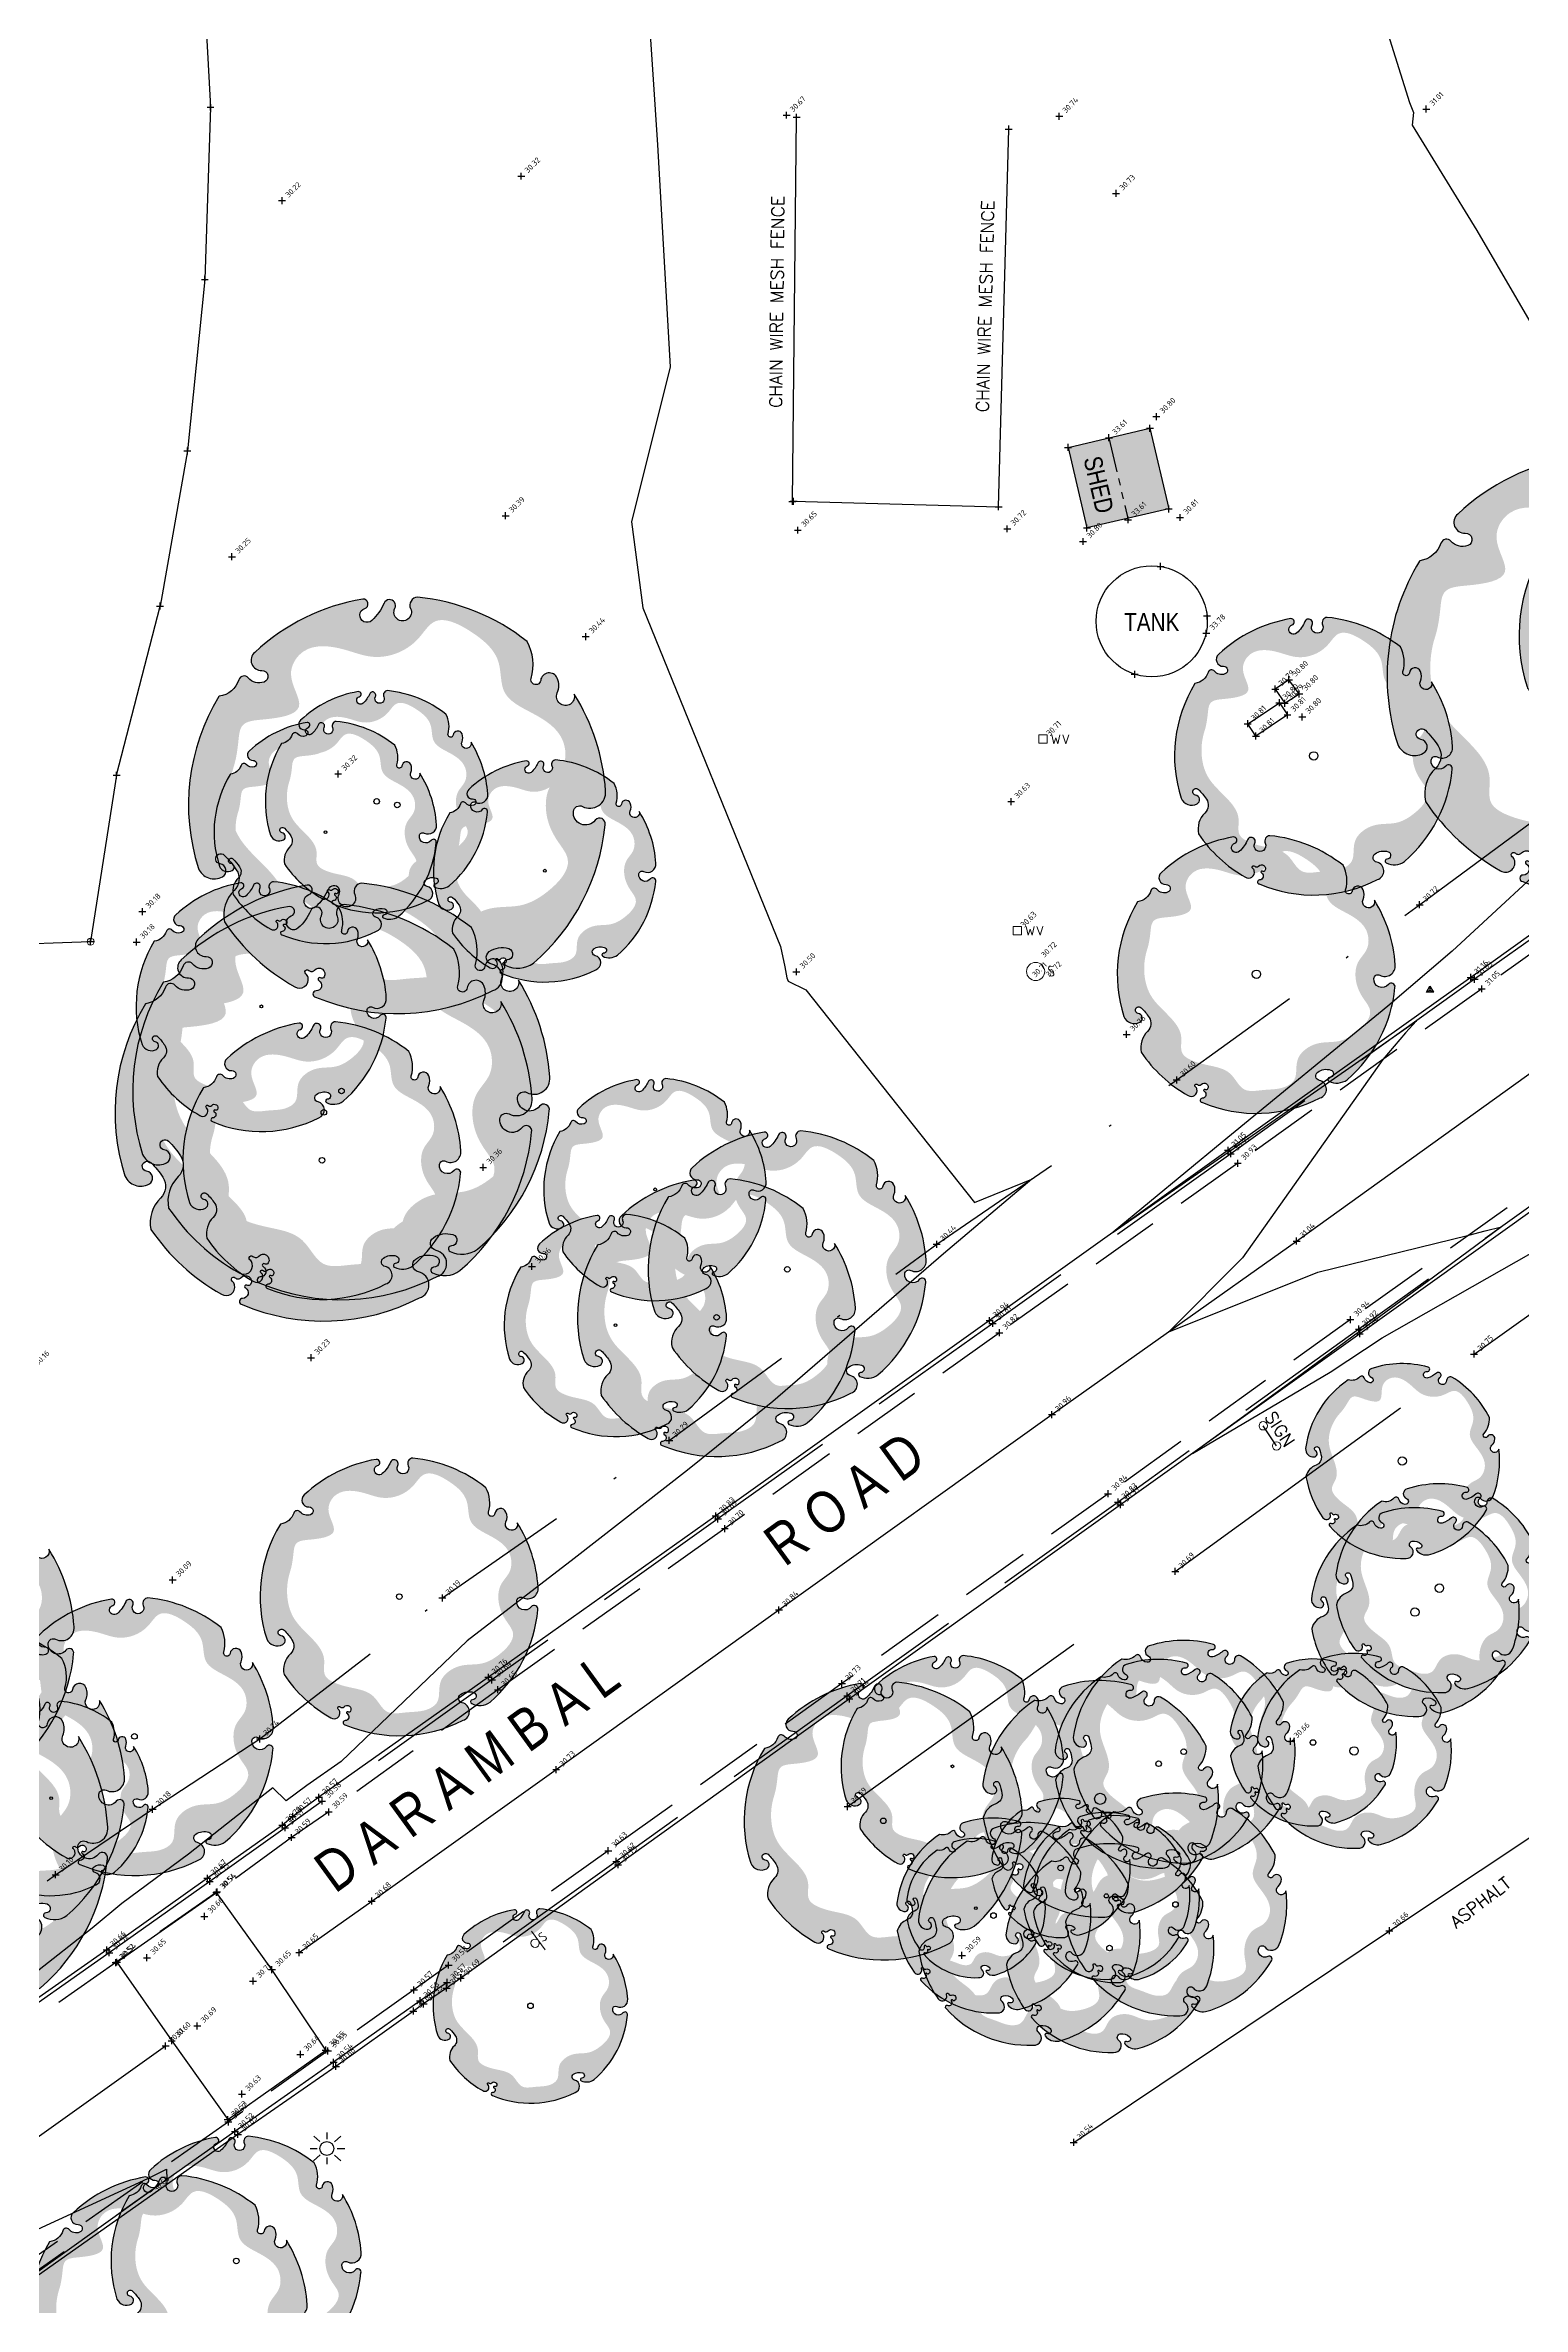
# Model space of a CAD drawing. Header units: metres. Extents: x 245957 to 247358, y 7418632 to 7419642.
# Drawn here: x 246593.6 to 246646.7, y 7418725.1 to 7418806.3 of the extents above; entities that cross this region are included whole.
import ezdxf
from ezdxf.enums import TextEntityAlignment as Align

# ---------------------------------------------------------------- set-up
doc = ezdxf.new("R2010")
doc.units = ezdxf.units.M
for name, pattern in [('DASHDOT', [10, 5, -2.5, 0, -2.5]), ('DASHED', [0.75, 0.5, -0.25]), ('HIDDEN', [0.375, 0.25, -0.125]), ('PHANTOM', [2.5, 1.25, -0.25, 0.25, -0.25, 0.25, -0.25])]:
    doc.linetypes.add(name, pattern=pattern)
for name, color, linetype in [('-TEXT', 7, 'Continuous'), ('004_INSTRUMENT_STN', 8, 'Continuous'), ('017_NAIL-L', 8, 'Continuous'), ('103_TOE_OF_BATTER', 37, 'DASHDOT'), ('103_TOE_OF_BATTER-L', 37, 'DASHDOT'), ('103_TOE_OF_BATTER-S', 37, 'DASHDOT'), ('104_EXISTING_SURFACE-L', 35, 'Continuous'), ('104_EXISTING_SURFACE-S', 35, 'Continuous'), ('201_SINGLE_TREE-H', 63, 'Continuous'), ('201_SINGLE_TREE-S', 96, 'Continuous'), ('408_BACK_OF_KERB', 10, 'Continuous'), ('408_BACK_OF_KERB-L', 10, 'Continuous'), ('408_BACK_OF_KERB-S', 10, 'Continuous'), ('410_PEDESTRIAN_PATH', 32, 'Continuous'), ('410_PEDESTRIAN_PATH-L', 32, 'Continuous'), ('410_PEDESTRIAN_PATH-S', 32, 'Continuous'), ('418_LANE_LINE_SOLID', 53, 'Continuous'), ('418_LANE_LINE_SOLID-L', 53, 'Continuous'), ('418_LANE_LINE_SOLID-S', 53, 'Continuous'), ('503_SIGN', 89, 'Continuous'), ('602_MINOR_BUILDING', 185, 'Continuous'), ('602_MINOR_BUILDING-S', 185, 'Continuous'), ('639_ROOF_RIDGE', 253, 'PHANTOM'), ('639_ROOF_RIDGE-L', 253, 'PHANTOM'), ('639_ROOF_RIDGE-S', 253, 'PHANTOM'), ('641_PARAPET-L', 228, 'Continuous'), ('641_PARAPET-S', 228, 'Continuous'), ('643_WATER_TANK', 84, 'Continuous'), ('643_WATER_TANK-S', 84, 'Continuous'), ('903_FENCE', 24, 'FENCELINE'), ('903_FENCE-S', 24, 'Continuous'), ('904_GATE', 22, 'Continuous'), ('EX-BUILDING_LINE', 150, 'Continuous'), ('EX-GATE_(SLS)', 22, 'Continuous'), ('EX-TRAFFIC_SIGN_(SLS)', 89, 'Continuous'), ('Surface_Contours_Major', 4, 'Continuous'), ('Surface_Contours_Minor', 253, 'Continuous')]:
    doc.layers.add(name, color=color, linetype=linetype)
for name, color, linetype, true_color in [('406_LIP_OF_KERB', 7, 'HIDDEN', 0xff4100), ('406_LIP_OF_KERB-L', 7, 'HIDDEN', 0xff4100), ('406_LIP_OF_KERB-S', 7, 'HIDDEN', 0xff4100), ('407_INVERT_OF_KERB', 7, 'DASHED', 0xff4100), ('407_INVERT_OF_KERB-L', 7, 'DASHED', 0xff4100), ('407_INVERT_OF_KERB-S', 7, 'DASHED', 0xff4100), ('741_SEWER_PIT-L', 7, 'Continuous', 0xfffd66), ('751_WATER_STOP_VALVE-L', 7, 'Continuous', 0x0041ff), ('762_UNCLASSIFIED_PIT', 7, 'Continuous', 0xff64ac), ('762_UNCLASSIFIED_PIT-L', 7, 'Continuous', 0xff64ac), ('762_UNCLASSIFIED_PIT-S', 7, 'Continuous', 0xff64ac), ('EX-ELECT_PIT_(SLS)', 7, 'Continuous', 0xffa500), ('EX-LIGHT_(SLS)', 7, 'Continuous', 0xffa500), ('EX-SEWER_PIT_(SLS)', 7, 'Continuous', 0xfffd66), ('EX-WATER_VALVE_(SLS)', 7, 'Continuous', 0x0041ff)]:
    doc.layers.add(name, color=color, linetype=linetype, true_color=true_color)
doc.styles.add('BOLD', font='ARIALN.TTF')
doc.styles.add('ISO', font='iso.shx')
doc.styles.add('ISO2.5', font='isocp.shx', dxfattribs={"height": 2.5})
doc.styles.get("Standard").update_dxf_attribs({"font": 'SIMPLEX.shx'})
doc.linetypes.add('FENCELINE', pattern='A,0.5,-0.2,["/",Standard,S=0.1,R=0,X=0,Y=-0.05],-0.25', length=0.95)

# ---------------------------------------------------------------- blocks, each defined once
blk = doc.blocks.new('CROSS')
at = {"color": 0, "linetype": 'Continuous'}
for p, q in [((-0.5, 0), (0.5, 0)), ((0, -0.5), (0, 0.5))]:
    blk.add_line(p, q, dxfattribs=at)
blk = doc.blocks.new('201T')
at = {"layer": '201_SINGLE_TREE-S'}
blk.add_circle((0, 0), 0.5, dxfattribs=at)
blk = doc.blocks.new('201C')
at = {"layer": '201_SINGLE_TREE-H', "transparency": 33554534}
h = blk.add_hatch(color=256, dxfattribs=at)
h.paths.add_polyline_path([(-0.3717, -0.3344, 0.222926), (0.0196, -0.4996, 0.770799), (0.0439, -0.4417, -0.650302), (0.0511, -0.4116, -0.234737), (0.0964, -0.4247, -0.847312), (0.0816, -0.4475, 0.78443), (0.0732, -0.4583, 0.276934), (0.1352, -0.4813, 0.193599), (0.4309, -0.2536, 0.800435), (0.4144, -0.2337, -0.75216), (0.3757, -0.1925, -0.528914), (0.4006, -0.1909, 0.594112), (0.4663, -0.1804, 0.123805), (0.4962, 0.0616, -1.41759), (0.4607, 0.0811, 0.206906), (0.4758, 0.1133, 0.759729), (0.4374, 0.1252, -1.073307), (0.4187, 0.1392, 0.194379), (0.4474, 0.2231, 0.144612), (0.2544, 0.4304, 0.53339), (0.2277, 0.4128, -1.592592), (0.1939, 0.4293, 1.030038), (0.1758, 0.4513, -0.10361), (0.1314, 0.4262, -1.238487), (0.1282, 0.4593, 0.884725), (0.1336, 0.4818, 0.147549), (-0.1551, 0.4753, 0.71725), (-0.1579, 0.4291, -0.864032), (-0.1646, 0.4015, -0.310704), (-0.1946, 0.4266, 0.58143), (-0.2167, 0.4321, -0.281558), (-0.2766, 0.4162), (-0.2775, 0.4159, 0.217121), (-0.4959, 0.0634), (-0.4959, 0.0634, 0.440011), (-0.4522, 0.021, 0.723973), (-0.4442, 0.0516, -1.384648), (-0.4262, 0.0659, -0.051107), (-0.4149, 0.0223, -0.361502), (-0.441, -0.0208, 0.256822), (-0.4937, -0.0791, 0.116166), (-0.4065, -0.2911, 0.67803), (-0.3682, -0.2843, 0.170035), (-0.3696, -0.274, -1.054701), (-0.3596, -0.2696, 0.431903), (-0.3468, -0.2749, -0.910728), (-0.3329, -0.2993, -0.42046), (-0.3418, -0.2976, 1.007885), (-0.3479, -0.3018, -0.766634), (-0.3646, -0.3216, 0.938602), (-0.3717, -0.3344)])
edge = h.paths.add_edge_path(flags=16)
edge.add_spline(control_points=[(-0.3177, 0.2468), (-0.303, 0.2628), (-0.2856, 0.2893), (-0.256, 0.3411), (-0.1928, 0.3155), (-0.0921, 0.286), (-0.1162, 0.3941), (-0.0359, 0.4462), (0.0392, 0.3985), (0.1028, 0.3299), (0.1957, 0.3214), (0.2784, 0.3804), (0.3442, 0.2961), (0.3785, 0.2147), (0.3303, 0.1307), (0.3915, 0.0592), (0.4378, -0.0139), (0.4055, -0.0919), (0.3459, -0.1091), (0.3102, -0.1666), (0.3057, -0.2282), (0.3286, -0.3091), (0.2408, -0.3447), (0.1647, -0.3496), (0.103, -0.3142), (0.0463, -0.3153), (0.0047, -0.3356), (-0.0139, -0.3682), (-0.0327, -0.4069), (-0.0927, -0.4151), (-0.1463, -0.3868), (-0.23, -0.3665), (-0.2245, -0.2773), (-0.2864, -0.2294), (-0.3344, -0.1941), (-0.3737, -0.1409), (-0.3276, -0.0866), (-0.344, -0.0009), (-0.3866, 0.0828), (-0.3665, 0.1796), (-0.3359, 0.2271), (-0.3177, 0.2468)], knot_values=[0, 0, 0, 0, 0.064972, 0.101243, 0.15652, 0.245586, 0.324463, 0.387907, 0.486094, 0.554514, 0.671826, 0.728629, 0.823661, 0.919885, 0.989953, 1.075257, 1.171704, 1.23593, 1.293575, 1.346478, 1.426142, 1.479146, 1.570817, 1.644481, 1.712561, 1.774901, 1.807, 1.846291, 1.885582, 1.928182, 2.007036, 2.074591, 2.151638, 2.226455, 2.293426, 2.340744, 2.397548, 2.47317, 2.587294, 2.673595, 2.754259, 2.754259, 2.754259, 2.754259], degree=3, periodic=0)
at = {"layer": '201_SINGLE_TREE-S'}
blk.add_lwpolyline([(-0.3717, -0.3344, 0.222926), (0.0196, -0.4996, 0.770799), (0.0439, -0.4417, -0.650302), (0.0511, -0.4116, -0.234737), (0.0964, -0.4247, -0.847312), (0.0816, -0.4475, 0.78443), (0.0732, -0.4583, 0.276934), (0.1352, -0.4813, 0.193599), (0.4309, -0.2536, 0.800435), (0.4144, -0.2337, -0.75216), (0.3757, -0.1925, -0.528914), (0.4006, -0.1909, 0.594112), (0.4663, -0.1804, 0.123805), (0.4962, 0.0616, -1.41759), (0.4607, 0.0811, 0.206906), (0.4758, 0.1133, 0.759729), (0.4374, 0.1252, -1.073307), (0.4187, 0.1392, 0.194379), (0.4474, 0.2231, 0.144612), (0.2544, 0.4304, 0.53339), (0.2277, 0.4128, -1.592592), (0.1939, 0.4293, 1.030038), (0.1758, 0.4513, -0.10361), (0.1314, 0.4262, -1.238487), (0.1282, 0.4593, 0.884725), (0.1336, 0.4818, 0.147549), (-0.1551, 0.4753, 0.71725), (-0.1579, 0.4291, -0.864032), (-0.1646, 0.4015, -0.310704), (-0.1946, 0.4266, 0.58143), (-0.2167, 0.4321, -0.281558), (-0.2766, 0.4162), (-0.2775, 0.4159, 0.217121), (-0.4959, 0.0634), (-0.4959, 0.0634, 0.440011), (-0.4522, 0.021, 0.723973), (-0.4442, 0.0516, -1.384648), (-0.4262, 0.0659, -0.051107), (-0.4149, 0.0223, -0.361502), (-0.441, -0.0208, 0.256822), (-0.4937, -0.0791, 0.116166), (-0.4065, -0.2911, 0.67803), (-0.3682, -0.2843, 0.170035), (-0.3696, -0.274, -1.054701), (-0.3596, -0.2696, 0.431903), (-0.3468, -0.2749, -0.910728), (-0.3329, -0.2993, -0.42046), (-0.3418, -0.2976, 1.007885), (-0.3479, -0.3018, -0.766634), (-0.3646, -0.3216, 0.938602), (-0.3717, -0.3344)], format="xyb", dxfattribs=at)
blk = doc.blocks.new('WV')
at = {"color": 0, "linetype": 'Continuous', "lineweight": 13}
for p, q in [((-0.15, -0.15), (-0.15, 0.15)), ((-0.15, 0.15), (0.15, 0.15)), ((0.15, 0.15), (0.15, -0.15)), ((0.313, 0.154), (0.385, -0.167)), ((0.385, -0.167), (0.457, 0.049)), ((0.457, 0.049), (0.529, -0.167)), ((0.529, -0.167), (0.601, 0.154)), ((0.601, 0.154), (0.607, 0.154)), ((0.707, 0.154), (0.817, -0.167)), ((0.817, -0.167), (0.923, 0.154)), ((0.923, 0.154), (0.928, 0.154)), ((0.15, -0.15), (-0.15, -0.15))]:
    blk.add_line(p, q, dxfattribs=at)
blk = doc.blocks.new('SP')
at = {"color": 0, "linetype": 'Continuous', "lineweight": 13}
for p, q in [((0.15, 0.423), (0.15, -0.406)), ((0.28, 0.165), (0.263, 0.104)), ((0.263, 0.104), (0.302, 0.059)), ((0.335, 0.192), (0.28, 0.165)), ((0.302, 0.059), (0.401, 0.004)), ((0.424, 0.176), (0.335, 0.192)), ((0.401, 0.004), (0.407, 0.004)), ((0.44, -0.04), (0.401, 0.004)), ((0.401, 0.004), (0.407, 0.004)), ((0.263, -0.096), (0.368, -0.129)), ((0.368, -0.129), (0.424, -0.101)), ((0.368, -0.129), (0.374, -0.129)), ((0.424, -0.101), (0.44, -0.04))]:
    blk.add_line(p, q, dxfattribs=at)
blk.add_circle((0, 0), 0.15, dxfattribs=at)
blk = doc.blocks.new('SEWA')
at = {"color": 0, "linetype": 'Continuous', "lineweight": 13}
for p, q in [((0.471, 0.153), (0.46, 0.114)), ((0.46, 0.114), (0.477, 0.07)), ((0.499, 0.186), (0.471, 0.153)), ((0.477, 0.07), (0.504, 0.042)), ((0.543, 0.197), (0.499, 0.186)), ((0.504, 0.042), (0.615, -0.013)), ((0.643, 0.175), (0.543, 0.197)), ((0.46, -0.124), (0.582, -0.163)), ((0.582, -0.163), (0.621, -0.152)), ((0.582, -0.163), (0.587, -0.163)), ((0.615, -0.013), (0.621, -0.013)), ((0.648, -0.041), (0.615, -0.013)), ((0.615, -0.013), (0.621, -0.013)), ((0.621, -0.152), (0.654, -0.124)), ((0.659, -0.08), (0.648, -0.041)), ((0.654, -0.124), (0.659, -0.08))]:
    blk.add_line(p, q, dxfattribs=at)
blk.add_circle((0, 0), 0.325, dxfattribs=at)
blk = doc.blocks.new('GATE')
at = {"color": 0, "linetype": 'Continuous', "lineweight": 13}
blk.add_circle((0, 0), 0.125, dxfattribs=at)
blk = doc.blocks.new('SPD')
at = {"color": 0, "linetype": 'Continuous', "lineweight": 13}
blk.add_circle((0, 0), 0.15, dxfattribs=at)
blk = doc.blocks.new('004')
at = {"color": 0, "linetype": 'Continuous'}
for p, q in [((-0.5, -0.288), (0, 0.578)), ((-0.5, -0.288), (0, 0)), ((0, 0.578), (0, 0)), ((0, 0.578), (0.5, -0.288)), ((0, 0), (0.5, -0.288)), ((0.5, -0.288), (-0.5, -0.288))]:
    blk.add_line(p, q, dxfattribs=at)
blk = doc.blocks.new('A')
at = {"layer": '-TEXT'}
blk.add_text('ASPHALT', height=0.45, dxfattribs=at).set_placement((-0.053, -0.242), align=Align.CENTER)
blk = doc.blocks.new('1221')
at = {"layer": 'EX-LIGHT_(SLS)'}
for p, q in [((246717.545, 7418813.371), (246717.762, 7418813.171)), ((246718.013, 7418813.493), (246718.013, 7418813.259)), ((246718.512, 7418813.371), (246718.283, 7418813.162)), ((246717.413, 7418812.924), (246717.667, 7418812.924)), ((246717.773, 7418812.695), (246717.535, 7418812.476)), ((246718.013, 7418812.599), (246718.013, 7418812.365)), ((246718.285, 7418812.687), (246718.512, 7418812.476)), ((246718.379, 7418812.924), (246718.654, 7418812.924))]:
    blk.add_line(p, q, dxfattribs=at)
blk.add_circle((246718.013, 7418812.924), 0.25, dxfattribs=at)

msp = doc.modelspace()

# ---------------------------------------------------------------- hatches: boundary and pattern name
at = {"layer": 'EX-BUILDING_LINE'}
h = msp.add_hatch(color=9, dxfattribs=at)
h.dxf.hatch_style = 1
h.paths.add_polyline_path([(246633.261, 7418792.565), (246633.939, 7418789.665), (246630.997, 7418788.983), (246630.321, 7418791.877)])

# ---------------------------------------------------------------- linework, layer by layer
at = {"layer": '103_TOE_OF_BATTER', "ltscale": 2}
for p, q in [((246644.905, 7418759.297), (246656.773, 7418767.793)), ((246634.167, 7418751.488), (246644.905, 7418759.297)), ((246622.396, 7418743.042), (246634.167, 7418751.488))]:
    msp.add_line(p, q, dxfattribs=at)
at = {"layer": '103_TOE_OF_BATTER'}
msp.add_lwpolyline([(246551.232, 7418711.778), (246559.03, 7418716.094), (246567.908, 7418722.08), (246576.661, 7418728.452), (246585.422, 7418734.498), (246593.946, 7418740.59), (246597.434, 7418742.946), (246601.287, 7418745.471), (246607.841, 7418750.535), (246615.992, 7418756.199), (246625.601, 7418763.246), (246634.223, 7418769.149), (246642.945, 7418775.443), (246651.209, 7418781.527), (246661.762, 7418788.969), (246662.068, 7418789.398), (246662.464, 7418789.66), (246670.725, 7418795.494), (246679.955, 7418801.462), (246688.91, 7418807.373)], dxfattribs=at)
at = {"layer": '406_LIP_OF_KERB', "ltscale": 10}
for p, q in [((246654.007, 7418778.712), (246645.179, 7418772.422)), ((246645.179, 7418772.422), (246636.417, 7418766.155)), ((246636.417, 7418766.155), (246627.85, 7418760.064)), ((246649.146, 7418766.726), (246640.46, 7418760.536)), ((246640.46, 7418760.536), (246631.757, 7418754.28)), ((246627.85, 7418760.064), (246617.988, 7418753.03)), ((246631.757, 7418754.28), (246622.193, 7418747.459)), ((246617.988, 7418753.03), (246609.835, 7418747.241)), ((246609.835, 7418747.241), (246603.759, 7418742.849)), ((246622.193, 7418747.459), (246613.799, 7418741.453)), ((246603.759, 7418742.849), (246602.425, 7418741.93)), ((246602.425, 7418741.93), (246599.747, 7418739.974)), ((246613.799, 7418741.453), (246608.064, 7418737.342)), ((246599.747, 7418739.974), (246596.11, 7418737.437)), ((246596.11, 7418737.437), (246587.5, 7418731.362)), ((246608.064, 7418737.342), (246606.822, 7418736.454)), ((246606.822, 7418736.454), (246603.731, 7418734.262)), ((246603.731, 7418734.262), (246600.154, 7418731.711)), ((246600.154, 7418731.711), (246591.491, 7418725.644))]:
    msp.add_line(p, q, dxfattribs=at)
at = {"layer": '407_INVERT_OF_KERB', "ltscale": 10}
for p, q in [((246653.764, 7418779.065), (246644.92, 7418772.764)), ((246644.92, 7418772.764), (246636.164, 7418766.496)), ((246636.164, 7418766.496), (246627.612, 7418760.403)), ((246649.365, 7418766.366), (246640.764, 7418760.195)), ((246627.612, 7418760.403), (246617.742, 7418753.377)), ((246640.764, 7418760.195), (246632.117, 7418753.982)), ((246632.117, 7418753.982), (246622.387, 7418747.018)), ((246617.742, 7418753.377), (246609.623, 7418747.589)), ((246609.623, 7418747.589), (246603.519, 7418743.235)), ((246622.387, 7418747.018), (246614.089, 7418741.073)), ((246603.519, 7418743.235), (246602.191, 7418742.28)), ((246602.191, 7418742.28), (246599.486, 7418740.349)), ((246614.089, 7418741.073), (246608.009, 7418736.725)), ((246599.486, 7418740.349), (246595.875, 7418737.79)), ((246595.875, 7418737.79), (246587.231, 7418731.712)), ((246608.009, 7418736.725), (246607.041, 7418736.065)), ((246607.041, 7418736.065), (246603.932, 7418733.852)), ((246603.932, 7418733.852), (246600.388, 7418731.363)), ((246600.388, 7418731.363), (246591.795, 7418725.306))]:
    msp.add_line(p, q, dxfattribs=at)
at = {"layer": '408_BACK_OF_KERB'}
for p, q in [((246653.664, 7418779.194), (246644.782, 7418772.834)), ((246644.782, 7418772.834), (246636.064, 7418766.623)), ((246636.064, 7418766.623), (246627.497, 7418760.503)), ((246649.466, 7418766.236), (246640.799, 7418760.03)), ((246627.497, 7418760.503), (246617.66, 7418753.483)), ((246640.799, 7418760.03), (246632.2, 7418753.884)), ((246632.2, 7418753.884), (246622.467, 7418746.907)), ((246617.66, 7418753.483), (246609.495, 7418747.691)), ((246609.495, 7418747.691), (246603.407, 7418743.374)), ((246622.467, 7418746.907), (246614.156, 7418740.949)), ((246603.407, 7418743.374), (246602.465, 7418742.688)), ((246602.093, 7418742.373), (246599.4, 7418740.469)), ((246602.465, 7418742.688), (246602.093, 7418742.373)), ((246614.156, 7418740.949), (246608.505, 7418736.88)), ((246599.4, 7418740.469), (246595.783, 7418737.893)), ((246595.783, 7418737.893), (246587.133, 7418731.824)), ((246608.505, 7418736.88), (246607.993, 7418736.522)), ((246607.165, 7418735.95), (246606.801, 7418735.691)), ((246607.993, 7418736.522), (246607.165, 7418735.95)), ((246606.801, 7418735.691), (246604.017, 7418733.704)), ((246604.017, 7418733.704), (246600.499, 7418731.264)), ((246600.499, 7418731.264), (246591.892, 7418725.203))]:
    msp.add_line(p, q, dxfattribs=at)
at = {"layer": '410_PEDESTRIAN_PATH'}
for p, q in [((246641.861, 7418738.577), (246653.879, 7418746.572)), ((246630.52, 7418730.973), (246641.861, 7418738.577))]:
    msp.add_line(p, q, dxfattribs=at)
at = {"layer": '418_LANE_LINE_SOLID'}
for p, q in [((246638.529, 7418763.359), (246647.174, 7418769.572)), ((246629.738, 7418757.122), (246638.529, 7418763.359)), ((246619.93, 7418750.106), (246629.738, 7418757.122)), ((246611.93, 7418744.368), (246619.93, 7418750.106)), ((246605.307, 7418739.644), (246611.93, 7418744.368)), ((246596.152, 7418737.45), (246599.727, 7418739.957)), ((246601.719, 7418737.185), (246599.727, 7418739.957)), ((246602.7, 7418737.792), (246605.307, 7418739.644)), ((246596.152, 7418737.45), (246598.122, 7418734.628)), ((246603.653, 7418734.293), (246601.719, 7418737.185)), ((246589.282, 7418728.308), (246597.901, 7418734.44)), ((246598.122, 7418734.628), (246600.133, 7418731.796)), ((246600.133, 7418731.796), (246603.653, 7418734.293))]:
    msp.add_line(p, q, dxfattribs=at)
at = {"layer": '503_SIGN'}
msp.add_line((246637.81, 7418755.998), (246637.331, 7418756.721), dxfattribs=at)
at = {"layer": '602_MINOR_BUILDING'}
for p, q in [((246630.321, 7418791.877), (246633.261, 7418792.565)), ((246633.261, 7418792.565), (246633.939, 7418789.665)), ((246630.321, 7418791.877), (246630.997, 7418788.983)), ((246633.939, 7418789.665), (246630.997, 7418788.983))]:
    msp.add_line(p, q, dxfattribs=at)
at = {"layer": '639_ROOF_RIDGE'}
msp.add_line((246631.786, 7418792.22), (246632.475, 7418789.272), dxfattribs=at)
at = {"layer": '643_WATER_TANK'}
msp.add_circle((246633.324, 7418785.626), 1.996, dxfattribs=at)
at = {"layer": '762_UNCLASSIFIED_PIT'}
for p, q in [((246636.771, 7418781.945), (246637.908, 7418782.699)), ((246638.201, 7418782.262), (246637.068, 7418781.503)), ((246637.908, 7418782.699), (246638.201, 7418782.262)), ((246637.068, 7418781.503), (246636.771, 7418781.945))]:
    msp.add_line(p, q, dxfattribs=at)
at = {"layer": '903_FENCE', "ltscale": 20}
for p, q in [((246599.176, 7418810.31), (246599.512, 7418804.102)), ((246599.512, 7418804.102), (246599.309, 7418797.91)), ((246620.414, 7418789.935), (246620.569, 7418803.739)), ((246627.821, 7418789.742), (246628.186, 7418803.315)), ((246599.309, 7418797.91), (246598.681, 7418791.747)), ((246598.681, 7418791.747), (246597.703, 7418786.175)), ((246620.457, 7418789.94), (246627.821, 7418789.742)), ((246596.138, 7418780.097), (246597.703, 7418786.175)), ((246596.138, 7418780.097), (246595.204, 7418774.121))]:
    msp.add_line(p, q, dxfattribs=at)
at = {"layer": '904_GATE'}
msp.add_line((246590.607, 7418773.961), (246595.204, 7418774.121), dxfattribs=at)
at = {"layer": 'EX-ELECT_PIT_(SLS)'}
for p, q in [((246638.255, 7418783.526), (246637.759, 7418783.193)), ((246637.759, 7418783.193), (246638.103, 7418782.683)), ((246638.103, 7418782.683), (246638.623, 7418783.018)), ((246638.623, 7418783.018), (246638.255, 7418783.526))]:
    msp.add_line(p, q, dxfattribs=at)
at = {"layer": 'Surface_Contours_Major', "elevation": 31}
for points in [[(246640.143, 7418812.059), (246642.585, 7418804.263), (246642.728, 7418803.906), (246642.676, 7418803.45), (246645.007, 7418799.67), (246648.59, 7418793.503)], [(246648.418, 7418777.751), (246644.118, 7418773.779), (246641.807, 7418771.796), (246635.853, 7418766.914), (246631.943, 7418763.679), (246634.267, 7418765.301), (246636.101, 7418766.577), (246639.288, 7418768.794), (246642.83, 7418771.269), (246642.446, 7418770.842), (246641.629, 7418769.883), (246637.749, 7418764.393), (246636.588, 7418762.76), (246633.936, 7418760.1), (246639.292, 7418762.245), (246644.716, 7418763.569), (246645.297, 7418763.727), (246645.892, 7418763.874), (246643.22, 7418761.9), (246640.784, 7418760.104), (246638.496, 7418758.425), (246634.786, 7418755.732)], [(246634.785, 7418755.732), (246639.728, 7418758.652), (246641.596, 7418759.888), (246647.482, 7418763.219), (246656.33, 7418767.477), (246655.035, 7418756.087), (246655.181, 7418754.902), (246655.612, 7418754.537), (246656.167, 7418752.824), (246657.475, 7418748.957)]]:
    msp.add_lwpolyline(points, dxfattribs=at)
at = {"layer": 'Surface_Contours_Minor', "elevation": 30.5}
for points in [[(246615.223, 7418807.994), (246615.57, 7418802.746), (246616.03, 7418794.769), (246614.64, 7418789.195), (246615.041, 7418786.108), (246619.989, 7418773.942), (246620.146, 7418773.211), (246620.212, 7418772.815), (246620.261, 7418772.698), (246620.895, 7418772.384), (246626.952, 7418764.739), (246629.015, 7418765.583), (246625.841, 7418762.9), (246619.715, 7418757.592), (246616.648, 7418755.132), (246612.58, 7418751.958), (246608.738, 7418748.994), (246604.201, 7418744.656), (246602.977, 7418743.801), (246602.228, 7418743.251), (246601.746, 7418743.709), (246600.319, 7418742.592), (246598.717, 7418741.33), (246596.329, 7418739.564), (246595.257, 7418738.667), (246593.195, 7418737.045)], [(246592.998, 7418727.712), (246597.258, 7418729.683), (246597.934, 7418730.01), (246597.94, 7418729.638), (246591.828, 7418725.272)]]:
    msp.add_lwpolyline(points, dxfattribs=at)

# ---------------------------------------------------------------- block references
at = {"layer": '-TEXT', "rotation": 37.58550829355054}
msp.add_blockref('A', (246645.165, 7418739.647), dxfattribs=at)
at = {"layer": '004_INSTRUMENT_STN', "xscale": 0.25, "yscale": 0.25, "zscale": 0.25}
msp.add_blockref('004', (246643.318, 7418772.376), dxfattribs=at)
at = {"layer": '017_NAIL-L', "color": 1}
msp.add_blockref('1221', (-114.321, -82.168), dxfattribs=at)
at = {"layer": '103_TOE_OF_BATTER-S', "xscale": 0.25, "yscale": 0.25, "zscale": 0.25}
for p in [(246642.945, 7418775.443), (246634.223, 7418769.149), (246625.601, 7418763.246), (246644.905, 7418759.297), (246615.992, 7418756.199), (246634.167, 7418751.488), (246607.841, 7418750.535), (246601.287, 7418745.471), (246597.434, 7418742.946), (246622.396, 7418743.042), (246593.946, 7418740.59)]:
    msp.add_blockref('CROSS', p, dxfattribs=at)
at = {"layer": '104_EXISTING_SURFACE-S', "xscale": 0.25, "yscale": 0.25, "zscale": 0.25}
for p in [(246643.185, 7418804.03), (246620.207, 7418803.812), (246630.001, 7418803.773), (246610.678, 7418801.621), (246602.081, 7418800.741), (246632.044, 7418801), (246633.494, 7418792.98), (246610.112, 7418789.418), (246620.611, 7418788.901), (246628.135, 7418788.949), (246634.341, 7418789.357), (246600.282, 7418787.947), (246630.86, 7418788.495), (246612.99, 7418785.079), (246638.731, 7418782.192), (246604.099, 7418780.144), (246628.274, 7418779.15), (246597.064, 7418775.198), (246596.857, 7418774.1), (246620.56, 7418773.032), (246632.42, 7418770.783), (246609.308, 7418766.007), (246611.061, 7418762.446), (246603.126, 7418759.165), (246598.15, 7418751.186), (246638.307, 7418745.385), (246599.294, 7418739.093), (246597.23, 7418737.609), (246626.508, 7418737.691), (246601.042, 7418736.773), (246599.038, 7418735.157), (246602.743, 7418734.137), (246600.642, 7418732.709)]:
    msp.add_blockref('CROSS', p, dxfattribs=at)
at = {"layer": '201_SINGLE_TREE-S', "rotation": 25}
for name, p, xscale, yscale, zscale in [('201C', (246649.779, 7418783.637), 16, 16, 16), ('201C', (246652.52, 7418785.1), 12, 12, 12), ('201C', (246606.221, 7418779.029), 15, 15, 15), ('201C', (246639.143, 7418780.791), 10, 10, 10), ('201C', (246605.482, 7418779.155), 8, 8, 8), ('201C', (246603.641, 7418778.048), 8, 8, 8), ('201C', (246611.523, 7418776.666), 8, 8, 8), ('201T', (246639.143, 7418780.791), 0.3, 0.3, 0.3), ('201T', (246605.482, 7418779.155), 0.2, 0.2, 0.2), ('201T', (246606.221, 7418779.029), 0.2, 0.2, 0.2), ('201C', (246637.084, 7418772.947), 10, 10, 10), ('201C', (246604.218, 7418768.752), 15, 15, 15), ('201T', (246603.641, 7418778.048), 0.1, 0.1, 0.1), ('201C', (246603.583, 7418767.983), 15, 15, 15), ('201C', (246601.339, 7418771.792), 9, 9, 9), ('201T', (246611.523, 7418776.666), 0.1, 0.1, 0.1), ('201C', (246603.52, 7418766.262), 10, 10, 10), ('201T', (246637.084, 7418772.947), 0.3, 0.3, 0.3), ('201T', (246601.339, 7418771.792), 0.1, 0.1, 0.1), ('201C', (246615.483, 7418765.216), 8, 8, 8), ('201T', (246604.218, 7418768.752), 0.2, 0.2, 0.2), ('201C', (246620.231, 7418762.343), 10, 10, 10), ('201T', (246603.583, 7418767.983), 0.2, 0.2, 0.2), ('201C', (246617.692, 7418760.618), 10, 10, 10), ('201T', (246603.52, 7418766.262), 0.2, 0.2, 0.2), ('201C', (246614.063, 7418760.335), 8, 8, 8), ('201T', (246615.483, 7418765.216), 0.1, 0.1, 0.1), ('201C', (246585.376, 7418755.647), 14, 14, 14), ('201T', (246620.231, 7418762.343), 0.2, 0.2, 0.2), ('201T', (246614.063, 7418760.335), 0.1, 0.1, 0.1), ('201T', (246617.692, 7418760.618), 0.2, 0.2, 0.2), ('201C', (246588.624, 7418749.097), 12, 12, 12), ('201C', (246606.294, 7418750.585), 10, 10, 10), ('201C', (246596.78, 7418745.562), 10, 10, 10), ('201C', (246590.437, 7418743.671), 12, 12, 12), ('201C', (246588.84, 7418741.836), 14, 14, 14), ('201T', (246606.294, 7418750.585), 0.2, 0.2, 0.2), ('201C', (246587.752, 7418743.386), 10, 10, 10), ('201C', (246626.163, 7418744.486), 8, 8, 8), ('201C', (246623.681, 7418742.529), 10, 10, 10), ('201C', (246593.786, 7418743.339), 7, 7, 7), ('201T', (246596.78, 7418745.562), 0.2, 0.2, 0.2), ('201T', (246626.163, 7418744.486), 0.1, 0.1, 0.1), ('201T', (246593.786, 7418743.339), 0.1, 0.1, 0.1), ('201T', (246623.681, 7418742.529), 0.2, 0.2, 0.2), ('201C', (246611.008, 7418735.883), 7, 7, 7), ('201T', (246611.008, 7418735.883), 0.2, 0.2, 0.2), ('201C', (246600.438, 7418726.715), 9, 9, 9), ('201C', (246598, 7418724.802), 10, 10, 10), ('201T', (246600.438, 7418726.715), 0.2, 0.2, 0.2)]:
    msp.add_blockref(name, p, dxfattribs=dict(at, xscale=xscale, yscale=yscale, zscale=zscale))
at = {"layer": '201_SINGLE_TREE-S'}
for name, p, xscale, yscale, zscale in [('201C', (246642.321, 7418755.457), 7, 7, 7), ('201T', (246642.321, 7418755.457), 0.3, 0.3, 0.3), ('201C', (246643.66, 7418750.888), 7.5, 7.5, 7.5), ('201C', (246642.777, 7418750.028), 7.5, 7.5, 7.5), ('201T', (246643.66, 7418750.888), 0.3, 0.3, 0.3), ('201T', (246642.777, 7418750.028), 0.3, 0.3, 0.3), ('201C', (246634.473, 7418745.012), 8, 8, 8), ('201C', (246633.571, 7418744.579), 7.5, 7.5, 7.5), ('201C', (246639.12, 7418745.344), 6, 6, 6), ('201C', (246640.592, 7418745.042), 7, 7, 7), ('201C', (246631.471, 7418743.318), 8.5, 8.5, 8.5), ('201T', (246634.473, 7418745.012), 0.2, 0.2, 0.2), ('201T', (246639.12, 7418745.344), 0.2, 0.2, 0.2), ('201T', (246640.592, 7418745.042), 0.3, 0.3, 0.3), ('201T', (246633.571, 7418744.579), 0.2, 0.2, 0.2), ('201C', (246630.054, 7418740.836), 5, 5, 5), ('201C', (246634.177, 7418739.523), 8, 8, 8), ('201T', (246631.471, 7418743.318), 0.4, 0.4, 0.4), ('201C', (246627.64, 7418739.125), 7, 7, 7), ('201C', (246628.908, 7418738.465), 8, 8, 8), ('201C', (246631.694, 7418739.832), 6, 6, 6), ('201C', (246632.036, 7418739.716), 6, 6, 6), ('201C', (246627.006, 7418739.392), 5, 5, 5), ('201C', (246631.807, 7418737.957), 7.5, 7.5, 7.5), ('201T', (246630.054, 7418740.836), 0.2, 0.2, 0.2), ('201T', (246627.006, 7418739.392), 0.1, 0.1, 0.1), ('201T', (246627.64, 7418739.125), 0.2, 0.2, 0.2), ('201T', (246631.694, 7418739.832), 0.15, 0.15, 0.15), ('201T', (246632.036, 7418739.716), 0.15, 0.15, 0.15), ('201T', (246634.177, 7418739.523), 0.2, 0.2, 0.2), ('201T', (246628.908, 7418738.465), 0.35, 0.35, 0.35), ('201T', (246631.807, 7418737.957), 0.2, 0.2, 0.2)]:
    msp.add_blockref(name, p, dxfattribs=dict(at, xscale=xscale, yscale=yscale, zscale=zscale))
at = {"layer": '406_LIP_OF_KERB-S', "xscale": 0.25, "yscale": 0.25, "zscale": 0.25}
for p in [(246645.179, 7418772.422), (246636.417, 7418766.155), (246640.46, 7418760.536), (246627.85, 7418760.064), (246631.757, 7418754.28), (246617.988, 7418753.03), (246609.835, 7418747.241), (246622.193, 7418747.459), (246603.759, 7418742.849), (246602.425, 7418741.93), (246613.799, 7418741.453), (246599.747, 7418739.974), (246596.11, 7418737.437), (246608.064, 7418737.342), (246606.822, 7418736.454), (246603.731, 7418734.262), (246600.154, 7418731.711)]:
    msp.add_blockref('CROSS', p, dxfattribs=at)
at = {"layer": '407_INVERT_OF_KERB-S', "xscale": 0.25, "yscale": 0.25, "zscale": 0.25}
for p in [(246644.92, 7418772.764), (246636.164, 7418766.496), (246627.612, 7418760.403), (246640.764, 7418760.195), (246632.117, 7418753.982), (246617.742, 7418753.377), (246609.623, 7418747.589), (246622.387, 7418747.018), (246603.519, 7418743.235), (246602.191, 7418742.28), (246614.089, 7418741.073), (246599.486, 7418740.349), (246595.875, 7418737.79), (246608.009, 7418736.725), (246607.041, 7418736.065), (246603.932, 7418733.852), (246600.388, 7418731.363)]:
    msp.add_blockref('CROSS', p, dxfattribs=at)
at = {"layer": '408_BACK_OF_KERB-S', "xscale": 0.25, "yscale": 0.25, "zscale": 0.25}
for p in [(246644.782, 7418772.834), (246636.064, 7418766.623), (246627.497, 7418760.503), (246640.799, 7418760.03), (246632.2, 7418753.884), (246617.66, 7418753.483), (246609.495, 7418747.691), (246622.467, 7418746.907), (246603.407, 7418743.374), (246602.093, 7418742.373), (246602.465, 7418742.688), (246614.156, 7418740.949), (246599.4, 7418740.469), (246595.783, 7418737.893), (246608.505, 7418736.88), (246607.165, 7418735.95), (246607.993, 7418736.522), (246606.801, 7418735.691), (246604.017, 7418733.704), (246600.499, 7418731.264)]:
    msp.add_blockref('CROSS', p, dxfattribs=at)
at = {"layer": '410_PEDESTRIAN_PATH-S', "xscale": 0.25, "yscale": 0.25, "zscale": 0.25}
for p in [(246641.861, 7418738.577), (246630.52, 7418730.973)]:
    msp.add_blockref('CROSS', p, dxfattribs=at)
at = {"layer": '418_LANE_LINE_SOLID-S', "xscale": 0.25, "yscale": 0.25, "zscale": 0.25}
for p in [(246638.529, 7418763.359), (246629.738, 7418757.122), (246619.93, 7418750.106), (246611.93, 7418744.368), (246599.727, 7418739.957), (246605.307, 7418739.644), (246596.152, 7418737.45), (246602.7, 7418737.792), (246601.719, 7418737.185), (246597.901, 7418734.44), (246598.122, 7418734.628), (246603.653, 7418734.293), (246600.133, 7418731.796)]:
    msp.add_blockref('CROSS', p, dxfattribs=at)
at = {"layer": '602_MINOR_BUILDING-S', "xscale": 0.25, "yscale": 0.25, "zscale": 0.25}
for p in [(246630.321, 7418791.877), (246633.261, 7418792.565), (246633.939, 7418789.665), (246630.997, 7418788.983)]:
    msp.add_blockref('CROSS', p, dxfattribs=at)
at = {"layer": '639_ROOF_RIDGE-S', "xscale": 0.25, "yscale": 0.25, "zscale": 0.25}
for p in [(246631.786, 7418792.22), (246632.475, 7418789.272)]:
    msp.add_blockref('CROSS', p, dxfattribs=at)
at = {"layer": '641_PARAPET-S', "xscale": 0.25, "yscale": 0.25, "zscale": 0.25}
msp.add_blockref('CROSS', (246635.284, 7418785.197), dxfattribs=at)
at = {"layer": '643_WATER_TANK-S', "xscale": 0.25, "yscale": 0.25, "zscale": 0.25}
for p in [(246633.64, 7418787.597), (246635.312, 7418785.818), (246632.713, 7418783.725)]:
    msp.add_blockref('CROSS', p, dxfattribs=at)
at = {"layer": '762_UNCLASSIFIED_PIT', "xscale": 0.25, "yscale": 0.25, "zscale": 0.25}
msp.add_blockref('CROSS', (246637.908, 7418782.699), dxfattribs=at)
at = {"layer": '762_UNCLASSIFIED_PIT-S', "xscale": 0.25, "yscale": 0.25, "zscale": 0.25}
for p in [(246638.201, 7418782.262), (246636.771, 7418781.945), (246637.068, 7418781.503)]:
    msp.add_blockref('CROSS', p, dxfattribs=at)
at = {"layer": '903_FENCE-S', "xscale": 0.25, "yscale": 0.25, "zscale": 0.25}
for p in [(246599.512, 7418804.102), (246620.569, 7418803.739), (246628.186, 7418803.315), (246599.309, 7418797.91), (246598.681, 7418791.747), (246620.414, 7418789.935), (246620.457, 7418789.94), (246627.821, 7418789.742), (246597.703, 7418786.175), (246596.138, 7418780.097), (246595.204, 7418774.121)]:
    msp.add_blockref('CROSS', p, dxfattribs=at)
at = {"layer": 'EX-ELECT_PIT_(SLS)', "xscale": 0.25, "yscale": 0.25, "zscale": 0.25}
for p in [(246637.759, 7418783.193), (246638.255, 7418783.526), (246638.623, 7418783.018), (246638.103, 7418782.683)]:
    msp.add_blockref('CROSS', p, dxfattribs=at)
at = {"layer": 'EX-GATE_(SLS)', "lineweight": 30}
msp.add_blockref('GATE', (246595.204, 7418774.121), dxfattribs=at)
at = {"layer": 'EX-SEWER_PIT_(SLS)', "lineweight": 30}
msp.add_blockref('SEWA', (246629.153, 7418773.045), dxfattribs=at)
at = {"layer": 'EX-TRAFFIC_SIGN_(SLS)', "lineweight": 30}
for p in [(246637.331, 7418756.721), (246637.81, 7418755.998)]:
    msp.add_blockref('SPD', p, dxfattribs=at)
at = {"layer": 'EX-TRAFFIC_SIGN_(SLS)', "rotation": 35.7623682200767}
msp.add_blockref('SP', (246611.174, 7418738.131), dxfattribs=at)
at = {"layer": 'EX-WATER_VALVE_(SLS)'}
for p in [(246629.419, 7418781.396), (246628.495, 7418774.512)]:
    msp.add_blockref('WV', p, dxfattribs=at)

# ---------------------------------------------------------------- texts
at = {"layer": '-TEXT'}
for s, rotation, p in [('CHAIN WIRE MESH FENCE', 89.355, (246620.082, 7418797.103)), ('CHAIN WIRE MESH FENCE', 88.46141, (246627.568, 7418796.946)), ('SIGN', 303.49581, (246637.738, 7418756.47))]:
    msp.add_text(s, height=0.45, rotation=rotation, dxfattribs=at).set_placement(p, align=Align.CENTER)
at = {"layer": '-TEXT', "style": 'BOLD'}
for s, height, rotation, p in [('SHED', 0.65, 283.15797, (246631.105, 7418790.46)), ('D A R A M B A L               R O A D', 1.5, 36, (246614.645, 7418747.639))]:
    msp.add_text(s, height=height, rotation=rotation, dxfattribs=at).set_placement(p, align=Align.CENTER)
msp.add_text('TANK', height=0.65, dxfattribs=at).set_placement((246633.324, 7418785.278), align=Align.CENTER)
at = {"layer": '017_NAIL-L', "style": 'ISO2.5'}
msp.add_text('30.66', height=0.2, rotation=45, dxfattribs=at).set_placement((246597.511, 7418729.251), align=Align.MIDDLE_LEFT)
at = {"layer": '103_TOE_OF_BATTER-L', "style": 'ISO2.5'}
for s, p in [('30.72', (246643.113, 7418775.611)), ('30.60', (246634.391, 7418769.316)), ('30.44', (246625.769, 7418763.413)), ('30.75', (246645.072, 7418759.465)), ('30.29', (246616.159, 7418756.367)), ('30.69', (246634.334, 7418751.656)), ('30.19', (246608.008, 7418750.702)), ('30.24', (246601.455, 7418745.639)), ('30.18', (246597.602, 7418743.113)), ('30.59', (246622.564, 7418743.21)), ('30.10', (246594.114, 7418740.757))]:
    msp.add_text(s, height=0.2, rotation=45, dxfattribs=at).set_placement(p, align=Align.MIDDLE_LEFT)
at = {"layer": '104_EXISTING_SURFACE-L', "style": 'ISO2.5'}
for s, p in [('30.67', (246620.375, 7418803.979)), ('30.74', (246630.168, 7418803.94)), ('31.01', (246643.352, 7418804.198)), ('30.32', (246610.846, 7418801.789)), ('30.22', (246602.248, 7418800.908)), ('30.73', (246632.212, 7418801.167)), ('30.80', (246633.661, 7418793.147)), ('30.39', (246610.279, 7418789.585)), ('30.65', (246620.778, 7418789.068)), ('30.72', (246628.302, 7418789.116)), ('30.81', (246634.508, 7418789.525)), ('30.80', (246631.028, 7418788.662)), ('30.25', (246600.449, 7418788.114)), ('30.44', (246613.157, 7418785.247)), ('30.80', (246638.898, 7418782.359)), ('30.32', (246604.267, 7418780.311)), ('30.63', (246628.441, 7418779.317)), ('30.18', (246597.231, 7418775.366)), ('30.18', (246597.025, 7418774.268)), ('30.50', (246620.728, 7418773.199)), ('30.76', (246632.587, 7418770.951)), ('30.36', (246609.475, 7418766.175)), ('30.36', (246611.229, 7418762.613)), ('30.23', (246603.293, 7418759.332)), ('30.16', (246593.241, 7418758.945)), ('30.09', (246598.318, 7418751.354)), ('30.66', (246638.475, 7418745.552)), ('30.66', (246599.462, 7418739.26)), ('30.65', (246597.397, 7418737.776)), ('30.59', (246626.676, 7418737.858)), ('30.71', (246601.209, 7418736.94)), ('30.69', (246599.206, 7418735.324)), ('30.64', (246602.91, 7418734.305)), ('30.63', (246600.81, 7418732.876))]:
    msp.add_text(s, height=0.2, rotation=45, dxfattribs=at).set_placement(p, align=Align.MIDDLE_LEFT)
at = {"layer": '406_LIP_OF_KERB-L', "style": 'ISO2.5'}
for s, p in [('31.05', (246645.346, 7418772.589)), ('30.93', (246636.585, 7418766.322)), ('30.94', (246640.627, 7418760.704)), ('30.82', (246628.017, 7418760.232)), ('30.84', (246631.924, 7418754.448)), ('30.70', (246618.155, 7418753.198)), ('30.73', (246622.361, 7418747.626)), ('30.65', (246610.002, 7418747.408)), ('30.59', (246603.927, 7418743.016)), ('30.59', (246602.592, 7418742.097)), ('30.63', (246613.967, 7418741.62)), ('30.54', (246599.915, 7418740.141)), ('30.52', (246596.278, 7418737.604)), ('30.58', (246608.231, 7418737.509)), ('30.57', (246606.99, 7418736.622)), ('30.55', (246603.898, 7418734.429)), ('30.52', (246600.322, 7418731.878))]:
    msp.add_text(s, height=0.2, rotation=45, dxfattribs=at).set_placement(p, align=Align.MIDDLE_LEFT)
at = {"layer": '407_INVERT_OF_KERB-L', "style": 'ISO2.5'}
for s, p in [('31.03', (246645.087, 7418772.932)), ('30.91', (246636.331, 7418766.663)), ('30.81', (246627.779, 7418760.571)), ('30.92', (246640.931, 7418760.363)), ('30.83', (246632.284, 7418754.149)), ('30.69', (246617.91, 7418753.544)), ('30.64', (246609.79, 7418747.756)), ('30.71', (246622.555, 7418747.186)), ('30.58', (246603.687, 7418743.403)), ('30.57', (246602.358, 7418742.447)), ('30.62', (246614.257, 7418741.24)), ('30.55', (246599.653, 7418740.516)), ('30.52', (246596.042, 7418737.957)), ('30.56', (246607.209, 7418736.232)), ('30.57', (246608.177, 7418736.892)), ('30.54', (246604.099, 7418734.019)), ('30.52', (246600.555, 7418731.531))]:
    msp.add_text(s, height=0.2, rotation=45, dxfattribs=at).set_placement(p, align=Align.MIDDLE_LEFT)
at = {"layer": '408_BACK_OF_KERB-L', "style": 'ISO2.5'}
for s, p in [('31.16', (246644.95, 7418773.001)), ('31.05', (246636.231, 7418766.791)), ('30.94', (246627.665, 7418760.67)), ('31.06', (246640.967, 7418760.197)), ('30.83', (246617.827, 7418753.65)), ('30.97', (246632.367, 7418754.051)), ('30.76', (246609.662, 7418747.858)), ('30.84', (246622.634, 7418747.074)), ('30.57', (246603.575, 7418743.541)), ('30.57', (246602.632, 7418742.856)), ('30.70', (246602.26, 7418742.541)), ('30.75', (246614.323, 7418741.117)), ('30.67', (246599.567, 7418740.636)), ('30.66', (246595.95, 7418738.061)), ('30.55', (246608.161, 7418736.69)), ('30.69', (246608.672, 7418737.047)), ('30.69', (246606.969, 7418735.858)), ('30.55', (246607.333, 7418736.118)), ('30.66', (246604.184, 7418733.871)), ('30.65', (246600.666, 7418731.431))]:
    msp.add_text(s, height=0.2, rotation=45, dxfattribs=at).set_placement(p, align=Align.MIDDLE_LEFT)
at = {"layer": '410_PEDESTRIAN_PATH-L', "style": 'ISO2.5'}
for s, p in [('30.66', (246642.029, 7418738.744)), ('30.54', (246630.687, 7418731.141))]:
    msp.add_text(s, height=0.2, rotation=45, dxfattribs=at).set_placement(p, align=Align.MIDDLE_LEFT)
at = {"layer": '418_LANE_LINE_SOLID-L', "style": 'ISO2.5'}
for s, p in [('31.04', (246638.697, 7418763.526)), ('30.96', (246629.905, 7418757.289)), ('30.84', (246620.097, 7418750.274)), ('30.73', (246612.098, 7418744.535)), ('30.54', (246599.894, 7418740.124)), ('30.68', (246605.474, 7418739.811)), ('30.65', (246602.868, 7418737.96)), ('30.54', (246596.319, 7418737.617)), ('30.65', (246601.886, 7418737.353)), ('30.60', (246598.289, 7418734.796)), ('30.61', (246598.069, 7418734.607)), ('30.55', (246603.82, 7418734.46)), ('30.53', (246600.3, 7418731.963))]:
    msp.add_text(s, height=0.2, rotation=45, dxfattribs=at).set_placement(p, align=Align.MIDDLE_LEFT)
at = {"layer": '639_ROOF_RIDGE-L', "style": 'ISO2.5'}
for p in [(246631.953, 7418792.387), (246632.642, 7418789.439)]:
    msp.add_text('33.61', height=0.2, rotation=45, dxfattribs=at).set_placement(p, align=Align.MIDDLE_LEFT)
at = {"layer": '641_PARAPET-L', "style": 'ISO2.5'}
msp.add_text('33.78', height=0.2, rotation=45, dxfattribs=at).set_placement((246635.451, 7418785.365), align=Align.MIDDLE_LEFT)
at = {"layer": '741_SEWER_PIT-L', "style": 'ISO'}
for s, p in [('30.71', (246629.076, 7418772.894)), ('30.72', (246629.4, 7418773.605)), ('30.72', (246629.571, 7418772.899))]:
    msp.add_text(s, height=0.2, rotation=45, dxfattribs=at).set_placement(p, align=Align.MIDDLE_LEFT)
at = {"layer": '751_WATER_STOP_VALVE-L', "style": 'ISO2.5'}
for s, p in [('30.71', (246629.586, 7418781.563)), ('30.63', (246628.663, 7418774.68))]:
    msp.add_text(s, height=0.22, rotation=45, dxfattribs=at).set_placement(p, align=Align.MIDDLE_LEFT)
at = {"layer": '762_UNCLASSIFIED_PIT-L', "style": 'ISO2.5'}
for p in [(246636.939, 7418782.113), (246638.369, 7418782.43), (246637.236, 7418781.67)]:
    msp.add_text('30.81', height=0.2, rotation=45, dxfattribs=at).set_placement(p, align=Align.MIDDLE_LEFT)
at = {"layer": 'EX-ELECT_PIT_(SLS)', "style": 'ISO2.5'}
for s, p in [('30.80', (246638.422, 7418783.694)), ('30.79', (246637.926, 7418783.36)), ('30.80', (246638.075, 7418782.867)), ('30.79', (246638.27, 7418782.85)), ('30.80', (246638.791, 7418783.185))]:
    msp.add_text(s, height=0.2, rotation=45, dxfattribs=at).set_placement(p, align=Align.MIDDLE_LEFT)

doc.saveas('drawing.dxf')
